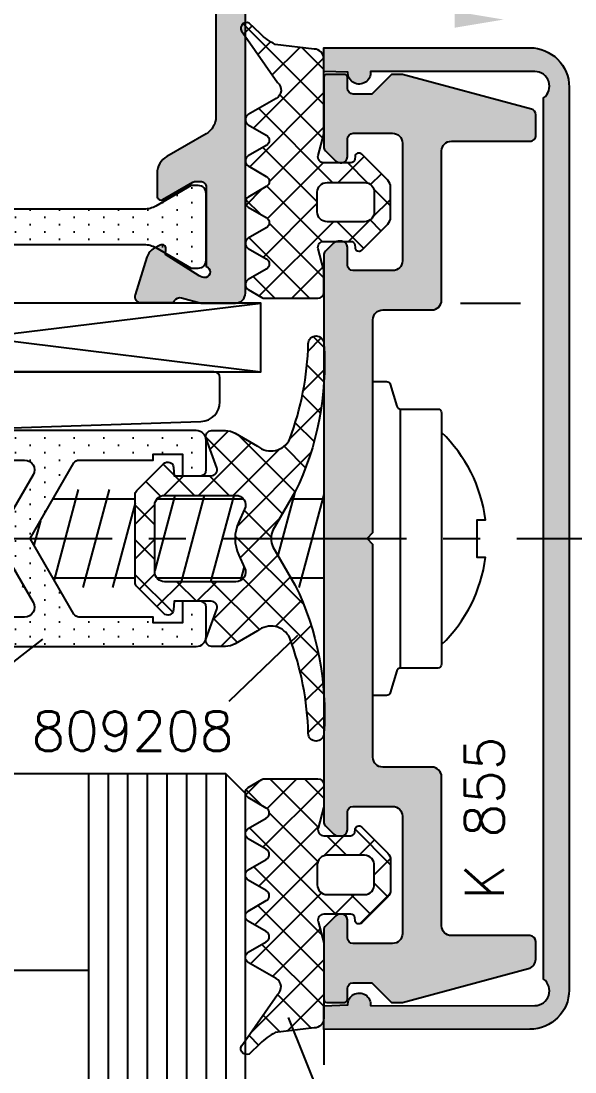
# Model space of a CAD drawing. Extents: x 0 to 4131, y -1600 to 527.
# Drawn here: x 841 to 869.3, y -572.9 to -519.4 of the extents above; entities that cross this region are included whole.
import ezdxf

# ---------------------------------------------------------------- set-up
doc = ezdxf.new("R2010")
doc.units = 0
doc.header["$LTSCALE"] = 7.5
doc.header["$MEASUREMENT"] = 0
doc.linetypes.add('CENTER', pattern=[2, 1.25, -0.25, 0.25, -0.25])
for name, color, linetype in [('ASSI', 1, 'CENTER'), ('FILL', 8, 'CONTINUOUS'), ('FINE', 7, 'CONTINUOUS'), ('GOMMA', 3, 'CONTINUOUS'), ('GROSSA', 4, 'CONTINUOUS'), ('QUOTE', 254, 'CONTINUOUS'), ('TRATTEGGI', 140, 'CONTINUOUS'), ('VETRO', 6, 'CONTINUOUS'), ('VITERIA', 40, 'CONTINUOUS')]:
    doc.layers.add(name, color=color, linetype=linetype)
doc.styles.get("Standard").update_dxf_attribs({"font": 'romans.shx'})
pattern_1 = [(45, (690, -640), (-0.8838834764831843, 0.8838834764831844), []), (135, (690, -640), (-0.8838834764831844, -0.8838834764831843), [])]
pattern_2 = [(90, (690, -640), (-0.75, 0.3750000000000001), [0, -0.75])]

msp = doc.modelspace()

# ---------------------------------------------------------------- hatches: boundary and pattern name
at = {"layer": 'FILL'}
h = msp.add_hatch(color=253, dxfattribs=at)
h.paths.add_polyline_path([(863.121639584466, -469.0507083862312, 0.4142135623731781), (862.8216395844661, -468.7507083862312), (858.9216395844661, -468.7507083862313, 0.4142135623731782), (858.621639584466, -469.0507083862313), (858.6216395844662, -470.5507083862313, 0.4142135623730416), (859.321639584466, -471.2507083862313, 0.4142135623731089), (859.621639584466, -470.9507083862313), (859.6216395844662, -470.2507083862311, -0.4142135623730812), (859.9216395844661, -469.9507083862311), (861.1216395844662, -469.9507083862311, -0.414213562373107), (861.8216395844661, -470.650708386231), (861.8216395844662, -476.850708386231, -0.4142135623731305), (861.1216395844663, -477.550708386231), (859.9216395844661, -477.550708386231, -0.4142135623731502), (859.621639584466, -477.2507083862311), (859.621639584466, -476.550708386231, 0.4142135623732198), (859.321639584466, -476.2507083862311, 0.4142135623730414), (858.621639584466, -476.9507083862311), (858.621639584466, -479.950708386231, 0.4142135623731365), (858.921639584466, -480.2507083862311), (859.3216395844662, -480.2507083862311, 0.414213562373095), (859.6216395844662, -479.9507083862311), (859.621639584466, -479.050708386231, -0.4142135623730674), (859.921639584466, -478.7507083862311), (861.3216395844661, -478.7507083862311, -0.4142135623730949), (861.621639584466, -479.050708386231), (861.621639584466, -492.2507083862315), (861.3670264739204, -497.796570543232, -0.4008390878225843), (860.3680786962287, -498.7507083862308), (859.6218850366515, -498.7507083862308), (859.6218850366515, -500.1507083862313), (861.321639584466, -500.1507083862311, -0.414213562372992), (861.6216395844659, -500.4507083862312), (861.6216395844659, -513.550708386231, -0.4142135623730978), (861.321639584466, -513.850708386231), (859.6218850366515, -513.850708386231), (859.6218850366515, -515.250708386231), (861.3216395844661, -515.250708386231, -0.4142135623731158), (861.621639584466, -515.550708386231), (861.621639584466, -517.4507083862303, 0.414213562373088), (861.921639584466, -517.7507083862303), (862.8216395844661, -517.7507083862303, 0.414213562373088), (863.121639584466, -517.4507083862303)])
h.paths.add_polyline_path([(854.6218850366513, -498.7507083862309), (850.7848244173015, -498.7507083862309), (849.6979291431379, -499.083005619075, -0.352984963364905), (849.3484200735018, -498.9426134704768, 0.2715490385398138), (849.1738883680222, -498.8402796559371), (847.6240560604832, -498.8402796559371, 0.5040414943247079), (847.3371646336943, -499.2279911673539), (847.9223207919304, -501.1419507197422, 0.1989123673797497), (848.3117873464723, -501.6144114302514), (848.5918206100503, -501.7633077576746, 0.5773502691896876), (848.8855930880113, -501.5797383397623), (848.8755184711034, -501.2912390582597), (850.7474256884516, -500.1215416085211), (851.0343171153631, -500.0338300970668, -0.8247582826179757), (851.1213818456587, -500.61639381118), (851.1213818456587, -504.6507083862309, -0.414213562373234), (850.8213818456585, -504.950708386231), (850.6017666033881, -504.9507083862309, -0.1316524975874471), (850.451766603388, -504.9105160073663), (848.9213818456586, -504.0269479555275, 0.5773502691896591), (848.6213818456586, -504.2001530362844), (848.6213818456587, -505.3548535722542, 0.2679491871019932), (849.1213818284347, -506.2208789660945), (850.5711241193711, -507.0578881064666, -0.2679491875892259), (850.9711241068517, -507.750708422266), (850.9711241068517, -524.2598117728472, -0.2679491924311411), (850.4711241068517, -525.1258371766319), (848.4711241068517, -526.280537715011, 0.2679491924311142), (847.9711241068517, -527.1465631187955), (847.9711241068517, -528.3012636571746, 0.5773502691897171), (848.2711241068517, -528.4744687379316), (849.8015088645811, -527.5909006860927, -0.1316524975871969), (849.9515088645808, -527.5507083072282), (850.1711241068517, -527.5507083072282, -0.4142135623729561), (850.4711241068517, -527.8507083072284), (850.4711241068517, -531.8850229612812, -0.7071067811864575), (850.4711241068517, -532.4507083862303), (850.4328423257384, -532.4507083862303, -0.1423287356554613), (850.1113310350449, -532.3572954862998), (848.4032341386594, -531.2732322764185), (848.4153312603678, -530.9848107221275, 0.577350269189617), (848.1228530617745, -530.7991860918983), (847.8417827257599, -530.946115364826, 0.1989123673796873), (847.4490131845255, -531.4158337991672), (846.8470487343293, -533.3365025589966, 0.5062415994909558), (847.1333181385637, -533.726223393808), (848.687216828535, -533.726223393808, 0.2677884243605261), (848.8596572198699, -533.6251157871559, -0.3529849633648777), (849.2101420289958, -533.4871775991224), (850.2099349558744, -533.7507083072277), (851.9711240893826, -533.750708368761, 0.4142135726063099), (852.4711241068517, -533.2507083687611), (852.4711241068518, -515.750708386231, -0.4142135623730939), (852.9711241068518, -515.250708386231), (854.6218850366517, -515.250708386231), (854.6218850366517, -513.850708386231), (852.9221304888372, -513.850708386231, -0.4142135623730426), (852.6221304888371, -513.5507083862309), (852.6221304888371, -500.4507083862313, -0.4142135623730466), (852.9221304888372, -500.1507083862314), (854.6218850366514, -500.1507083862314)])
h.paths.add_polyline_path([(826.2454572181812, -499.1649142134646, 0.506241599490956), (825.9591878139468, -498.7751933786532), (824.4052891239726, -498.7751933786532, 0.2677884243566489), (824.2328487326406, -498.8763009853052, -0.3529849633648347), (823.8823639235146, -499.0142391733388), (822.8449179082704, -498.7407836650347, -0.340591071340965), (822.621381845658, -498.4506918411597), (822.6213818456581, -495.2507083862305), (823.8213818456582, -495.2507083862305), (823.8213818456582, -494.7507083862305, 0.4142135623730951), (822.8213818456582, -493.7507083862305), (818.1213818456581, -493.7507083862305, 0.4142135623730784), (817.1213818456581, -494.7507083862306), (817.1213818456581, -495.2507083862306), (821.1213818456581, -495.2507083862305), (821.1213818456581, -498.7507083862305), (798.1213818456581, -498.7507083862306), (798.1213818456581, -495.2507083862306), (800.6213818456581, -495.2507083862306), (800.6213818456581, -494.7507083862304, 0.4142135623730951), (799.6213818456581, -493.7507083862304), (796.6213818456581, -493.7507083862304), (796.6213818456581, -517.4507083862303, 0.4142135623731505), (796.9213818456581, -517.7507083862304), (797.8213818456582, -517.7507083862304, 0.4142135623730396), (798.1213818456581, -517.4507083862304), (798.1213818456581, -517.0507083862304, -0.4142135623731438), (798.4213818456582, -516.7507083862304), (825.9711241068517, -516.7507083862303, -0.4142135623730941), (826.4711241068517, -517.2507083862303), (826.4711241068517, -533.250708368761, 0.4142135726063266), (826.971124124321, -533.750708368761), (828.732313257829, -533.7507083072277), (829.7321061847074, -533.4871775991224, -0.3529849633649617), (830.0825909938335, -533.6251157871559, 0.267788424360679), (830.2550313851684, -533.726223393808), (831.8089300751396, -533.726223393808, 0.5062415994908455), (832.0951994793741, -533.3365025589967), (831.4932350291779, -531.4158337991671, 0.1989123673796515), (831.1004654879434, -530.946115364826), (830.8193951519288, -530.7991860918983, 0.5773502691897695), (830.5269169533356, -530.9848107221276), (830.539014075044, -531.2732322764185), (828.8309171786582, -532.3572954862999, -0.1423287356552894), (828.5094058879652, -532.4507083862303), (828.4711241068517, -532.4507083862303, -0.707106781186458), (828.4711241068517, -531.8850229612812), (828.4711241068517, -527.8507083072284, -0.4142135623731226), (828.7711241068519, -527.5507083072282), (828.9907393491224, -527.5507083072282, -0.1316524975876644), (829.1407393491227, -527.5909006860929), (830.6711241068517, -528.4744687379316, 0.5773502691893947), (830.9711241068517, -528.3012636571747), (830.9711241068517, -527.1465631187954, 0.2679491924311168), (830.4711241068517, -526.280537715011), (828.4711241068517, -525.1258371766318, -0.2679491924311088), (827.9711241068517, -524.2598117728473), (827.9711241068517, -517.2507083862303, 0.4142135623730951), (825.9711241068517, -515.2507083862303), (823.7716395844665, -515.2507083862303, -0.4142135623730951), (822.7716395844665, -514.2507083862303), (822.7716395844665, -507.8661784400689, -0.2679491924310783), (823.2716395844664, -507.0001530362846), (824.6213818456588, -506.2208789784482, 0.2679491924311032), (825.1213818456588, -505.3548535746639), (825.1213818456589, -504.2001530362846, 0.5773502691896027), (824.8213818456587, -504.0269479555277), (823.2909970879296, -504.9105160073665, -0.1316524975870927), (823.1409970879298, -504.950708386231), (822.9213818456589, -504.950708386231, -0.4142135623730115), (822.6213818456588, -504.6507083862309), (822.6213818456588, -500.61639381118, -0.707106781186458), (822.6213818456588, -500.0507083862309), (822.659663626772, -500.0507083862309, -0.1423287356554623), (822.9811749174655, -500.1441212861614), (824.6892718138511, -501.2281844960427), (824.6771746921427, -501.5166060503337, 0.5773502691895228), (824.9696528907359, -501.7022306805629), (825.2507232267506, -501.5553014076351, 0.1989123673796866), (825.643492767985, -501.085582973294)])
h.paths.add_polyline_path([(821.1213818456581, -500.4507083862303), (821.1213818456581, -515.0507083862304), (818.1213818456581, -515.0507083862304), (818.1213818456581, -515.2507083862303), (801.1213818456581, -515.2507083862304), (801.1213818456581, -515.0507083862304), (798.1213818456581, -515.0507083862304), (798.1213818456581, -500.4507083862304), (801.1213818456581, -500.4507083862304), (801.1213818456581, -500.2507083862304), (818.1213818456581, -500.2507083862303), (818.1213818456581, -500.4507083862304)], flags=16)
h = msp.add_hatch(dxfattribs=at)
h.set_pattern_fill('ANSI37', color=137, scale=10, style=0)
h.set_pattern_definition(pattern_1)
h.paths.add_polyline_path([(856.4586808973884, -532.0278518963761, -0.03997750734531213), (856.4689031495016, -532.155153628198), (856.4689031495016, -533.2068908690833, -0.4142135623731506), (856.1689031495016, -533.5068908690832), (853.460126621052, -533.5068908690835, -0.1316524980088336), (853.3101266206215, -533.4666984899702), (852.6189031465269, -533.0676204324361, -0.5773502699886991), (852.6189031480108, -532.548005189806), (853.5379557083847, -532.0173899488108, 0.5773502691896143), (853.5379557083847, -531.4977747065401), (852.6189031465269, -530.9671594588083, -0.5773502699886969), (852.6189031480108, -530.447544216178), (853.5379557083847, -529.916928979728, 0.5773502691896142), (853.5379557083847, -529.3973137374575), (852.618903146527, -528.8666984897256, -0.5773502699886969), (852.6189031480108, -528.3470832470954), (853.5379557083847, -527.8164680106454, 0.5773502691896143), (853.5379557083847, -527.2968527683747), (852.6189031465271, -526.7662375201915, -0.5773502704903818), (852.6189031484018, -526.2466222773354), (853.5379557074003, -525.7160070439754, 0.5773502700173057), (853.5379557089065, -525.1963918013323), (852.6189031454859, -524.6657765581845, -0.5773502698239584), (852.6189031471426, -524.1461613156284), (854.038289047128, -523.3266784882074, 0.5220051325606436), (854.1079470865959, -522.5091937602849), (852.3484434254964, -519.9831515041562, -0.8769764629927508), (852.6680651869245, -519.4814458351095), (853.2258193452269, -520.0169404589071, 0.07546705698885332), (853.988306588629, -520.5705890677012), (855.9689031495014, -520.8068908690833, -0.4142135623730951), (856.4689031495014, -521.3068908690833), (856.4689031495016, -525.1477798775367), (856.1791254016148, -526.2292451555525, 0.4931454260312984), (856.4689031495016, -526.6068908690834), (857.2325760062856, -526.606890869083, 0.05088627350142879), (857.2931672182131, -526.6130734001722), (857.3689031495012, -526.6130734001722, 0.05088627350199604), (857.4294943614293, -526.6068908690829), (857.8464909957955, -526.6068908690827, 0.3888787318528493), (858.0457299354139, -526.4243220176322), (858.0575288575471, -526.2894597205332, -0.637070260807382), (858.3981891534028, -526.1654695128454), (859.7224565400948, -527.4897368995373, -0.1989123673796531), (859.8689031495014, -527.8432902901307), (859.8689031495014, -529.3704914480361, -0.1989123673796624), (859.7224565400948, -529.7240448386293), (858.3981891534028, -531.0483122253213, -0.6370702608073785), (858.0575288575471, -530.9243220176336), (858.0457299354139, -530.7894597205345, 0.3888787318528493), (857.8464909957955, -530.606890869084), (857.4294943614284, -530.6068908690838, 0.0508862735010898), (857.3689031495014, -530.6007083379948), (857.1931672182134, -530.6007083379948, 0.05088627350053079), (857.1325760062871, -530.6068908690837), (856.4689031495014, -530.6068908690834, 0.4931454260312355), (856.1791254016148, -530.984536582614)])
h.paths.add_polyline_path([(856.6358227709893, -529.6068908690829), (858.5374264828259, -529.6068908690834, 0.4410091218321642), (859.0353752673216, -529.061646996355), (859.0353752673213, -528.1521347418118, 0.4410091218320471), (858.537426482826, -527.6068908690834), (856.6358227709893, -527.6068908690834, 0.4142135623730951), (856.1358227709893, -528.1068908690834), (856.1358227709895, -529.1068908690829, 0.4142135623730284)], flags=16)
h = msp.add_hatch(color=253, dxfattribs=at)
edge = h.paths.add_edge_path()
edge.add_line((858.8473283256253, -569.5623037167695), (867.2160101459464, -569.5506158525333))
edge.add_arc((867.2160101459435, -568.8006158525349), 0.74999999999838, 270.0000000002171, 413.1301023539071)
edge.add_line((867.6660101459452, -568.2006158525381), (867.6660101459504, -523.3006158525325))
edge.add_arc((867.2160101459465, -522.7006158525359), 0.7499999999997272, 306.8698976462439, 450)
edge.add_line((867.2160101459465, -521.9506158525361), (858.8473221065149, -521.9455000803778))
edge.add_arc((858.2677292981826, -522.0091257219625), 0.5830746485120355, -182.06933845399783, 6.264642903003221, ccw=False)
edge.add_line((857.685034895751, -521.9880715273147), (856.4689031495005, -521.944129669634))
edge.add_line((856.4689031495006, -521.944129669634), (856.4689031495006, -520.7449222401439))
edge.add_line((856.4689031495006, -520.7449222401439), (866.9655484426336, -520.7423813377778))
edge.add_arc((866.9660101459465, -522.7423812844853), 1.999999999999935, -7.958078640513122e-13, 90.01322682572749, ccw=False)
edge.add_line((868.9660101459465, -522.7423812844853), (868.9660101459465, -568.7590353915008))
edge.add_arc((866.9660101459464, -568.7590353915008), 2.000000000000057, -89.9708159141536, 7.958078640513122e-13, ccw=False)
edge.add_line((866.9670288626767, -570.7590351320549), (856.4689110345836, -570.7646422096826))
edge.add_line((856.4689110345837, -570.7646422096826), (856.4689110345837, -569.5654346565822))
edge.add_line((856.4689110345837, -569.5654346565822), (857.6850099214668, -569.5205926180862))
edge.add_arc((858.267688579741, -569.4991071129954), 0.583074648512006, -6.222231991426725, 182.1117493655718, ccw=False)
h = msp.add_hatch(color=253, dxfattribs=at)
edge = h.paths.add_edge_path()
edge.add_arc((859.4689031495009, -556.9007083379929), 0.5000000000000142, 180.0000000000016, 270, ccw=False)
edge.add_line((858.9689031495009, -556.9007083379929), (858.9689031495005, -546.0507083379928))
edge.add_line((858.9689031495004, -546.0507083379928), (858.6689031495004, -545.750708337993))
edge.add_line((858.6689031495005, -545.750708337993), (858.9689031495005, -545.4507083379929))
edge.add_line((858.9689031495004, -545.4507083379929), (858.9689031495001, -534.600708337993))
edge.add_arc((859.4689031495002, -534.600708337993), 0.5, 90, 180, ccw=False)
edge.add_line((859.4689031495002, -534.100708337993), (861.9689031495011, -534.100708337993))
edge.add_arc((861.9689031495011, -533.600708337993), 0.5, 270, 360)
edge.add_line((862.4689031495011, -533.600708337993), (862.468903149501, -526.000708337993))
edge.add_arc((862.9689031495009, -526.000708337993), 0.5, 90, 180, ccw=False)
edge.add_line((862.9689031495009, -525.500708337993), (866.9689031495009, -525.500708337993))
edge.add_arc((866.9689031495009, -525.200708337993), 0.3000000000000682, 270.0000000000217, 360.0000000000217)
edge.add_line((867.2689031495008, -525.2007083379929), (867.2689031495008, -524.1529609429183))
edge.add_arc((866.9689031495009, -524.1529609429183), 0.3000000000000114, 359.9999999999918, 434.9999999999952)
edge.add_line((867.0465488630316, -523.8631831950315), (860.4689031495009, -522.100708337993))
edge.add_line((860.4689031495009, -522.100708337993), (859.9137758834323, -522.100708337993))
edge.add_line((859.9137758834324, -522.100708337993), (858.9137758834324, -523.100708337993))
edge.add_line((858.9137758834324, -523.100708337993), (857.9689031495009, -523.100708337993))
edge.add_arc((857.9689031495009, -522.8007083379929), 0.300000000000054, 179.9999999999756, 269.9999999999783, ccw=False)
edge.add_line((857.6689031495009, -522.8007083379928), (857.6689031495009, -522.250708337993))
edge.add_arc((857.5189031495008, -522.250708337993), 0.1500000000000341, 359.9999999999783, 449.9999999999783)
edge.add_line((857.5189031495008, -522.100708337993), (856.6189031495011, -522.100708337993))
edge.add_arc((856.6189031495012, -522.250708337993), 0.1500000000000483, 90.0000000000217, 180.0000000000163)
edge.add_line((856.4689031495011, -522.250708337993), (856.468903149501, -525.7764442692812))
edge.add_arc((856.768903149501, -525.7764442692813), 0.3000000000000682, 179.9999999999864, 224.9999999999904)
edge.add_line((856.556771115145, -525.9885763036373), (857.0810351838567, -526.512840372349))
edge.add_arc((857.2931672182126, -526.300708337993), 0.2999999999999441, 225.0000000000288, 270.0000000000217)
edge.add_line((857.2931672182126, -526.600708337993), (857.3689031495007, -526.600708337993))
edge.add_arc((857.3689031495007, -526.3007083379929), 0.3000000000001108, 270.0000000000054, 360.0000000000136)
edge.add_line((857.6689031495009, -526.3007083379928), (857.6689031495009, -525.4007083379929))
edge.add_arc((857.9689031495009, -525.400708337993), 0.3000000000000114, 89.99999999998909, 179.9999999999891, ccw=False)
edge.add_line((857.9689031495009, -525.100708337993), (859.968903149501, -525.100708337993))
edge.add_arc((859.9689031495011, -525.600708337993), 0.5, 0, 90, ccw=False)
edge.add_line((860.4689031495011, -525.600708337993), (860.4689031495011, -531.600708337993))
edge.add_arc((859.9689031495011, -531.600708337993), 0.5, -90, 0, ccw=False)
edge.add_line((859.9689031495011, -532.100708337993), (857.968903149501, -532.100708337993))
edge.add_arc((857.9689031495009, -531.800708337993), 0.3000000000000114, 180.0000000000109, 270.00000000001086, ccw=False)
edge.add_line((857.6689031495009, -531.800708337993), (857.6689031495009, -530.9007083379929))
edge.add_arc((857.368903149501, -530.9007083379929), 0.2999999999999545, 0, 90)
edge.add_line((857.368903149501, -530.600708337993), (857.193167218213, -530.600708337993))
edge.add_arc((857.1931672182128, -530.900708337993), 0.3000000000000114, 89.999999999962, 134.9999999999654)
edge.add_line((856.9810351838569, -530.6885763036369), (856.5567711151439, -531.1128403723499))
edge.add_arc((856.7689031495004, -531.3249724067059), 0.300000000000316, 135.0000000000614, 180.0000000000597)
edge.add_line((856.4689031495, -531.3249724067061), (856.468903149501, -560.1764442692809))
edge.add_arc((856.7689031495012, -560.176444269281), 0.3000000000001251, 179.9999999999891, 224.9999999999847)
edge.add_line((856.556771115145, -560.3885763036369), (856.9810351838569, -560.8128403723488))
edge.add_arc((857.1931672182128, -560.6007083379927), 0.3000000000000346, 225.0000000000384, 270.000000000038)
edge.add_line((857.1931672182129, -560.9007083379927), (857.3689031495009, -560.9007083379927))
edge.add_arc((857.368903149501, -560.6007083379928), 0.2999999999998408, 269.9999999999783, 359.9999999999783)
edge.add_line((857.6689031495009, -560.600708337993), (857.6689031495009, -559.7007083379929))
edge.add_arc((857.9689031495009, -559.700708337993), 0.3000000000000114, 89.99999999998909, 179.9999999999891, ccw=False)
edge.add_line((857.9689031495009, -559.4007083379929), (859.968903149501, -559.4007083379929))
edge.add_arc((859.9689031495011, -559.9007083379929), 0.5, 0, 90, ccw=False)
edge.add_line((860.4689031495011, -559.9007083379929), (860.4689031495011, -565.8883432758153))
edge.add_arc((859.9689031495011, -565.8883432758153), 0.5, -90, 0, ccw=False)
edge.add_line((859.9689031495011, -566.3883432758153), (857.968903149501, -566.3883432758153))
edge.add_arc((857.9689031495009, -566.0883432758153), 0.3000000000000114, 180.0000000000109, 270.00000000001086, ccw=False)
edge.add_line((857.6689031495009, -566.0883432758153), (857.6689031495009, -565.1883432758152))
edge.add_arc((857.3689031495009, -565.1883432758153), 0.2999999999999829, 8.142219984547067e-12, 90.00000000001629)
edge.add_line((857.3689031495007, -564.8883432758153), (857.2931672182126, -564.8883432758153))
edge.add_arc((857.2931672182128, -565.1883432758153), 0.3000000000000682, 90.00000000003257, 135.000000000023)
edge.add_line((857.0810351838568, -564.9762112414594), (856.5567711151451, -565.5004753101709))
edge.add_arc((856.768903149501, -565.712607344527), 0.3000000000000647, 135.0000000000096, 180.0000000000136)
edge.add_line((856.4689031495011, -565.712607344527), (856.4689031495012, -569.2383432758152))
edge.add_arc((856.6189031495012, -569.2383432758153), 0.1500000000000341, 179.9999999999783, 269.9999999999783)
edge.add_line((856.6189031495012, -569.3883432758153), (857.5189031495009, -569.3883432758153))
edge.add_arc((857.5189031495009, -569.2383432758154), 0.1499999999999062, 269.9999999999674, 359.9999999999837)
edge.add_line((857.6689031495009, -569.2383432758154), (857.6689031495009, -568.6883432758152))
edge.add_arc((857.9689031495009, -568.6883432758152), 0.2999999999999545, 90, 180, ccw=False)
edge.add_line((857.9689031495009, -568.3883432758153), (858.9137758834324, -568.3883432758153))
edge.add_line((858.9137758834324, -568.3883432758153), (859.9137758834324, -569.3883432758153))
edge.add_line((859.9137758834324, -569.3883432758153), (860.468903149501, -569.3883432758153))
edge.add_line((860.4689031495009, -569.3883432758153), (866.8983126720522, -567.6655881864388))
edge.add_arc((866.7689031495009, -567.1826252732943), 0.4999999999999677, 285.0000000000056, 360.0000000000065)
edge.add_line((867.2689031495008, -567.1826252732942), (867.2689031495008, -566.2883432758151))
edge.add_arc((866.9689031495011, -566.2883432758152), 0.2999999999998408, 2.171258662546913e-11, 90.0000000000217)
edge.add_line((866.9689031495009, -565.9883432758154), (862.9689031495009, -565.9883432758152))
edge.add_arc((862.9689031495009, -565.4883432758152), 0.5, 180, 270, ccw=False)
edge.add_line((862.4689031495009, -565.4883432758152), (862.468903149501, -557.9007083379929))
edge.add_arc((861.9689031495011, -557.9007083379929), 0.5, 0, 90)
edge.add_line((861.9689031495011, -557.4007083379929), (859.4689031495009, -557.4007083379929))
h = msp.add_hatch(dxfattribs=at)
h.set_pattern_fill('DOTS', color=2, scale=12, angle=90, style=0)
h.set_pattern_definition(pattern_2)
h.paths.add_polyline_path([(831.6324570700202, -528.9678656342546, -0.1315709965249587), (831.0327901258325, -528.8072883375129), (829.2311241068517, -527.7678656342547), (828.8711241068515, -527.7678656342546, 0.4142135623731093), (828.4711241068516, -528.1678656342546), (828.4711241068517, -531.5678656342548, 0.4142135623730914), (828.8711241068518, -531.9678656342547), (829.2311241068519, -531.9678656342547), (831.0327901258328, -530.9284429309963, -0.1315709965249025), (831.6324570700201, -530.7678656342547), (847.3097911436829, -530.7678656342546, -0.1315709965249235), (847.9094580878705, -530.9284429309963), (849.7111241068517, -531.9678656342548), (850.0711241068516, -531.9678656342548, 0.4142135623730847), (850.4711241068516, -531.5678656342549), (850.4711241068517, -528.1678656342547, 0.4142135623731887), (850.0711241068516, -527.7678656342547), (849.7111241068517, -527.7678656342548), (847.9094580878707, -528.8072883375129, -0.1315709965249476), (847.3097911436831, -528.9678656342546)])
h = msp.add_hatch(dxfattribs=at)
h.set_pattern_fill('ANSI37', color=137, scale=10, style=0)
h.set_pattern_definition(pattern_1)
h.paths.add_polyline_path([(854.9972181024116, -543.3955568718909, 0.1314693721607346), (856.4689031495002, -535.8230106540399, 0.974436825811876), (855.6759557128569, -535.8024745177765, -0.08298161346981413), (854.7347041096498, -540.6757977206195, -0.4916016834660933), (853.0920333017473, -541.0417709823976), (851.9539234172386, -540.3846829342091, 0.1316524975873838), (851.4539234172387, -540.2507083379935), (850.750242018617, -540.2507083379935, 0.5205670505517351), (850.4683342323812, -540.6533143809912), (851.0123925396197, -542.1481022949956, -0.5205670505515978), (850.7304847533838, -542.5507083379933), (848.8502420186169, -542.5507083379933), (848.812959011371, -542.1245616151691, 0.6370702608075934), (848.3019685675876, -541.9385763036374), (846.938109984261, -543.302434886964, 0.198912367379664), (846.8502420186169, -543.51456692132), (846.8502420186169, -547.986849754665, 0.198912367379658), (846.9381099842609, -548.1989817890209), (848.3019685675876, -549.5628403723476, 0.6370702608075931), (848.812959011371, -549.376855060816), (848.8502420186167, -548.9507083379935), (850.7304847533838, -548.9507083379934, -0.5205670505517429), (851.0123925396197, -549.3533143809905), (850.4683342323812, -550.8481022949949, 0.5205670505517331), (850.7502420186172, -551.2507083379934), (851.4539234172387, -551.2507083379934, 0.1316524975873837), (851.9539234172386, -551.1167337417778), (853.0920333017473, -550.4596456935892, -0.4916016834660576), (854.7347041096497, -550.8256189553672, -0.08298161346979693), (855.6759557128569, -555.6989421582091, 0.9744368258150139), (856.4689031495002, -555.6784060219464, 0.131469372160728), (854.9972181024116, -548.1058598040958), (853.8707142637171, -546.1733266254951, -0.2216946709550551), (853.8707142504264, -545.328090073292)])
h.paths.add_polyline_path([(852.4334407754825, -544.2620174689187), (852.133393087776, -544.9054718111576, 0.2216946626017715), (852.1333930874042, -546.5959448578358), (852.4334407779425, -547.2393992071793, -0.5486187865862646), (851.9802868843979, -547.9507083379934), (848.3502420186169, -547.9507083379934, -0.4142135623730951), (847.8502420186169, -547.4507083379934), (847.8502420186169, -544.0507083379933, -0.4142135623730951), (848.3502420186169, -543.5507083379933), (851.9802868819897, -543.5507083379933, -0.5486187866661866)], flags=16)
h = msp.add_hatch(dxfattribs=at)
h.set_pattern_fill('DOTS', color=2, scale=12, angle=90, style=0)
h.set_pattern_definition(pattern_2)
edge = h.paths.add_edge_path()
edge.add_line((833.2031749144207, -541.7507083379935), (832.4814870779337, -543.0007083379935))
edge.add_arc((832.9144997798259, -543.2507083379935), 0.4999999999999743, 149.9999999999964, 269.9999999999968)
edge.add_line((832.9144997798257, -543.7507083379935), (835.9711241068517, -543.7507083379935))
edge.add_arc((835.9711241068517, -542.7507083379935), 1, 270, 360)
edge.add_line((836.9711241068517, -542.7507083379935), (836.9711241068517, -542.0507083379935))
edge.add_arc((837.2711241068517, -542.0507083379936), 0.3000000000000398, 89.9999999999946, 179.9999999999946, ccw=False)
edge.add_line((837.2711241068519, -541.7507083379935), (841.2194580570122, -541.7507083379935))
edge.add_arc((841.2194580570122, -542.2507083379935), 0.5000000000000142, -29.9999999999975, 90.00000000000318, ccw=False)
edge.add_line((841.6524707589044, -542.5007083379935), (840.2090950859304, -545.0007083379935))
edge.add_arc((841.5081331916069, -545.7507083379935), 1.500000000000025, 150.0000000000005, 209.9999999999995)
edge.add_line((840.2090950859304, -546.5007083379935), (841.6524707589044, -549.0007083379935))
edge.add_arc((841.2194580570122, -549.2507083379935), 0.5000000000000093, -90.00000000000318, 29.9999999999975, ccw=False)
edge.add_line((841.2194580570122, -549.7507083379935), (837.2711241068519, -549.7507083379935))
edge.add_arc((837.2711241068517, -549.4507083379935), 0.3000000000000398, 180.0000000000054, 270.0000000000054, ccw=False)
edge.add_line((836.9711241068517, -549.4507083379935), (836.9711241068517, -548.7507083379935))
edge.add_arc((835.9711241068517, -548.7507083379935), 1, 3.256887993818641e-12, 90)
edge.add_line((835.9711241068517, -547.7507083379935), (832.9144997798257, -547.7507083379935))
edge.add_arc((832.9144997798259, -548.2507083379935), 0.4999999999999858, 90.00000000000325, 210.0000000000036)
edge.add_line((832.4814870779337, -548.5007083379935), (833.2031749144207, -549.7507083379935))
edge.add_line((833.2031749144207, -549.7507083379935), (834.0567647529069, -549.7507083379935))
edge.add_line((834.0567647529069, -549.7507083379935), (834.2711241068517, -548.9507083379935))
edge.add_line((834.2711241068516, -548.9507083379935), (835.1711241068516, -548.9507083379935))
edge.add_arc((835.1711241068516, -549.2507083379935), 0.2999999999999829, -5.5138116294983774e-12, 89.9999999999946, ccw=False)
edge.add_line((835.4711241068517, -549.2507083379935), (835.4711241068518, -550.9507083379935))
edge.add_arc((835.7711241068517, -550.9507083379935), 0.2999999999999829, 179.9999999999946, 269.9999999999946)
edge.add_line((835.7711241068516, -551.2507083379935), (849.9711241068516, -551.2507083379935))
edge.add_arc((849.9711241068517, -550.7507083379935), 0.5, 270, 360)
edge.add_line((850.4711241068517, -550.7507083379935), (850.4711241068517, -549.2507083379936))
edge.add_arc((850.1711241068516, -549.2507083379935), 0.2999999999999829, 359.9999999999946, 449.9999999999947)
edge.add_line((850.1711241068517, -548.9507083379935), (849.2711241068516, -548.9507083379935))
edge.add_line((849.2711241068516, -548.9507083379935), (849.2711241068516, -550.0507083379937))
edge.add_line((849.2711241068516, -550.0507083379936), (847.7711241068516, -550.0507083379936))
edge.add_line((847.7711241068516, -550.0507083379936), (847.7711241068516, -549.7507083379935))
edge.add_line((847.7711241068516, -549.7507083379935), (843.9907393491224, -549.7507083379935))
edge.add_arc((843.9907393491222, -549.4507083379934), 0.3000000000001108, 210.000000000004, 270.0000000000054, ccw=False)
edge.add_line((843.7309317279869, -549.6007083379935), (841.5081331916069, -545.7507083379935))
edge.add_line((841.5081331916069, -545.7507083379935), (843.7309317279871, -541.9007083379935))
edge.add_arc((843.9907393491224, -542.0507083379933), 0.2999999999999192, 90.00000000001631, 150.000000000018, ccw=False)
edge.add_line((843.9907393491224, -541.7507083379935), (847.7711241068516, -541.7507083379936))
edge.add_line((847.7711241068516, -541.7507083379936), (847.7711241068516, -541.4507083379935))
edge.add_line((847.7711241068516, -541.4507083379934), (849.2711241068516, -541.4507083379933))
edge.add_line((849.2711241068516, -541.4507083379934), (849.2711241068516, -542.5507083379935))
edge.add_line((849.2711241068516, -542.5507083379935), (850.1711241068517, -542.5507083379935))
edge.add_arc((850.1711241068516, -542.2507083379935), 0.2999999999999829, 270.0000000000054, 360.0000000000055)
edge.add_line((850.4711241068517, -542.2507083379935), (850.4711241068517, -540.7507083379935))
edge.add_arc((849.9711241068517, -540.7507083379935), 0.5, 0, 90)
edge.add_line((849.9711241068517, -540.2507083379935), (835.7711241068517, -540.2507083379935))
edge.add_arc((835.7711241068517, -540.5507083379935), 0.2999999999999829, 90.00000000000541, 180.0000000000054)
edge.add_line((835.4711241068517, -540.5507083379936), (835.4711241068516, -542.2507083379935))
edge.add_arc((835.1711241068516, -542.2507083379935), 0.2999999999999829, -89.99999999999471, 5.4001247917767614e-12, ccw=False)
edge.add_line((835.1711241068517, -542.5507083379936), (834.2711241068517, -542.5507083379936))
edge.add_line((834.2711241068516, -542.5507083379936), (834.0567647529068, -541.7507083379935))
edge.add_line((834.0567647529069, -541.7507083379935), (833.2031749144207, -541.7507083379935))
h = msp.add_hatch(dxfattribs=at)
h.set_pattern_fill('ANSI37', color=137, scale=10, style=0)
h.set_pattern_definition(pattern_1)
edge = h.paths.add_edge_path()
edge.add_line((856.4689031495016, -558.2945258069046), (856.4689031495016, -559.3459190660813))
edge.add_arc((855.66898085027, -559.3460910569468), 0.7999223177213856, -9.169612597017021, 0.012319134705705892, ccw=False)
edge.add_line((856.4586808973884, -559.4735647796118), (856.1791254016148, -560.5168800933739))
edge.add_arc((856.4689031495014, -560.5945258069046), 0.299999999999982, 165.0000000000103, 270)
edge.add_line((856.4689031495014, -560.8945258069045), (857.8464909957955, -560.8945258069039))
edge.add_arc((857.8464909957954, -560.6945258069038), 0.2000000000000455, 270.0000000000163, 354.9999999999884)
edge.add_line((858.0457299354139, -560.7119569554534), (858.0575288575471, -560.5770946583543))
edge.add_arc((858.2567677971655, -560.5945258069039), 0.1999999999999959, 45.0000000000029, 174.9999999999829, ccw=False)
edge.add_line((858.3981891534028, -560.4531044506666), (859.7224565400948, -561.7773718373586))
edge.add_arc((859.3689031495015, -562.1309252279518), 0.4999999999999136, 1.5916157281026244e-12, 45.000000000003524, ccw=False)
edge.add_line((859.8689031495014, -562.1309252279518), (859.8689031495014, -563.6581263858573))
edge.add_arc((859.3689031495013, -563.6581263858573), 0.5000000000000853, -44.999999999995396, 3.183231456205249e-12, ccw=False)
edge.add_line((859.7224565400948, -564.0116797764506), (858.3981891534029, -565.3359471631425))
edge.add_arc((858.2567677971655, -565.1945258069052), 0.1999999999999795, 185.0000000000171, 314.9999999999971, ccw=False)
edge.add_line((858.0575288575471, -565.2119569554548), (858.0457299354139, -565.0770946583557))
edge.add_arc((857.8464909957954, -565.0945258069053), 0.2000000000000513, 5.000000000011585, 89.99999999998371)
edge.add_line((857.8464909957955, -564.8945258069052), (856.4689031495016, -564.8945258069045))
edge.add_arc((856.4689031495016, -565.1945258069046), 0.3000000000000824, 90.00000000001086, 195.0000000000105)
edge.add_line((856.1791254016148, -565.2721715204354), (856.4689031495016, -566.3536367984514))
edge.add_line((856.4689031495016, -566.3536367984514), (856.4689031495016, -570.1945258069046))
edge.add_arc((855.9689031495014, -570.1945258069046), 0.5, -90, 0, ccw=False)
edge.add_line((855.9689031495014, -570.6945258069046), (853.988306588629, -570.9308276082867))
edge.add_arc((855.4306912119614, -573.7191605690033), 3.139311087076979, 117.3522010218902, 134.6152534579442)
edge.add_line((853.2258193452269, -571.4844762170808), (852.6680651869244, -572.0199708408784))
edge.add_arc((852.5412797084023, -571.7480785047674), 0.3000000000000118, 129.9999999999959, 294.99999999999864, ccw=False)
edge.add_line((852.3484434254964, -571.5182651718317), (854.1079470865959, -568.992222915703))
edge.add_arc((853.7882890480478, -568.6077508902038), 0.5000000000000204, 309.7408399769757, 420.0000001216918)
edge.add_line((854.038289047128, -568.1747381877805), (852.6189031471426, -567.3552553603595))
edge.add_arc((852.768903146067, -567.0954477386032), 0.2999999999999488, 120.00000012817239, 240.00000023720742, ccw=False)
edge.add_line((852.6189031454859, -566.8356401178035), (853.5379557089065, -566.3050248746556))
edge.add_arc((853.3879557084759, -566.0452172537689), 0.2999999999999985, 300.0000000949411, 420.0000002372068)
edge.add_line((853.5379557074003, -565.7854096320125), (852.6189031484018, -565.2547943986525))
edge.add_arc((852.7689031469577, -564.9949867766833), 0.3000000000000272, 120.00000009493701, 240.0000003185168, ccw=False)
edge.add_line((852.6189031465271, -564.7351791557965), (853.5379557083849, -564.2045639076132))
edge.add_arc((853.3879557083848, -563.9447562864779), 0.3000000000000078, 300.0000000000003, 419.9999999999997)
edge.add_line((853.5379557083847, -563.6849486653425), (852.6189031480108, -563.1543334288925))
edge.add_arc((852.7689031469575, -562.8945258071491), 0.3000000000000053, 120.0000000949336, 240.0000002322871, ccw=False)
edge.add_line((852.618903146527, -562.6347181862623), (853.5379557083847, -562.1041029385304))
edge.add_arc((853.3879557083848, -561.8442953173952), 0.2999999999999443, 300.0000000000011, 419.9999999999989)
edge.add_line((853.5379557083847, -561.5844876962599), (852.6189031480108, -561.0538724598099))
edge.add_arc((852.7689031469574, -560.7940648380664), 0.3000000000000034, 120.00000009493971, 240.0000002322932, ccw=False)
edge.add_line((852.6189031465269, -560.5342572171796), (853.5379557083847, -560.0036419694478))
edge.add_arc((853.3879557083847, -559.7438343483125), 0.3000000000000078, 300.0000000000003, 419.9999999999997)
edge.add_line((853.5379557083847, -559.4840267271771), (852.6189031480108, -558.953411486182))
edge.add_arc((852.7689031469573, -558.6936038644385), 0.2999999999999399, 120.00000009494039, 240.0000002322924, ccw=False)
edge.add_line((852.6189031465269, -558.4337962435518), (853.3101266206215, -558.0347181860177))
edge.add_arc((853.460126621052, -558.2945258069045), 0.3000000000000146, 90.00000000001091, 120.00000009495179, ccw=False)
edge.add_line((853.460126621052, -557.9945258069044), (856.1689031495016, -557.9945258069047))
edge.add_arc((856.1689031495016, -558.2945258069046), 0.2999999999999261, -5.5138116294983774e-12, 90.0000000000054, ccw=False)
edge = h.paths.add_edge_path(flags=16)
edge.add_line((858.5374264828259, -561.8945258069045), (856.6358227709893, -561.894525806905))
edge.add_arc((856.6358227709895, -562.394525806905), 0.5, 90.00000000001303, 180)
edge.add_line((856.1358227709895, -562.394525806905), (856.1358227709894, -563.3945258069045))
edge.add_arc((856.6358227709893, -563.3945258069045), 0.5, 180, 270)
edge.add_line((856.6358227709893, -563.8945258069045), (858.5374264828259, -563.8945258069045))
edge.add_arc((858.5374264828259, -563.3945258069045), 0.4999999999999858, 270.0000000000065, 365.1916673416039)
edge.add_line((859.0353752673213, -563.3492819341761), (859.0353752673216, -562.439769679633))
edge.add_arc((858.537426482826, -562.3945258069045), 0.5000000000000019, 354.8083326583981, 450.0000000000163)

# ---------------------------------------------------------------- linework, layer by layer
at = {"layer": 'ASSI'}
msp.add_line((746.3053711139733, -545.7507083379935), (874.4429265429089, -545.7507083379935), dxfattribs=at)
at = {"layer": 'FINE'}
msp.add_line((856.4689110345837, -570.7641081107606), (856.4689110345837, -572.5760927326203), dxfattribs=at)
msp.add_lwpolyline([(823.6248757992976, -537.2535434949779), (822.4114182171086, -537.2535434949779, -0.3394542588633759), (822.121640469222, -537.0311892085086), (821.5307548975745, -534.8259742336619, 0.3394676889014783), (821.2409626988649, -534.6036199475407), (820.5711722759143, -534.6036522109505, -0.414213562373109), (820.2711578254391, -534.3036666621219), (820.2710903882642, -532.903666663746, 0.4142135623731229), (819.9710759377888, -532.6036811149177), (818.9710759389491, -532.6037292843282, 0.4142135623730951), (818.4711000242346, -533.1037533684535), (818.4712582380084, -536.5354294203033, 0.1095183342453251), (818.4993720090758, -536.6622141643912), (819.6357759355083, -539.0989337969638, 0.2914734195860883), (821.4484471317548, -540.2536099595187), (836.4712582380084, -540.242892268541), (850.2047294709771, -539.7844476247907, 0.4044874037899032), (851.1713664969504, -538.784956154316), (851.1713071798322, -537.5535290441546, 0.4141994539497039), (850.8713071801801, -537.2535434949779), (830.7185437834564, -537.2535434949779)], format="xyb", dxfattribs=at)
at = {"layer": 'GOMMA'}
for points in [[(856.4689031495016, -533.2068908690833), (856.4689031495016, -532.1554976099067, 0.04008518434644911), (856.4586808973884, -532.0278518963761), (856.1791254016148, -530.984536582614, -0.4931454260312356), (856.4689031495014, -530.6068908690834), (857.8464909957955, -530.606890869084, -0.3888787318528493), (858.0457299354139, -530.7894597205345), (858.0575288575471, -530.9243220176336, 0.6370702608073786), (858.3981891534028, -531.0483122253213), (859.7224565400948, -529.7240448386293, 0.1989123673796624), (859.8689031495014, -529.3704914480361), (859.8689031495014, -527.8432902901307, 0.1989123673796531), (859.7224565400948, -527.4897368995373), (858.3981891534028, -526.1654695128454, 0.637070260807382), (858.0575288575471, -526.2894597205332), (858.0457299354139, -526.4243220176322, -0.3888787318528493), (857.8464909957955, -526.6068908690827), (856.4689031495016, -526.6068908690834, -0.4931454260312984), (856.1791254016148, -526.2292451555525), (856.4689031495016, -525.1477798775365), (856.4689031495014, -521.3068908690833, 0.414213562373095), (855.9689031495014, -520.8068908690833), (853.988306588629, -520.5705890677012, -0.07546705698885331), (853.2258193452269, -520.0169404589071), (852.6680651869245, -519.4814458351095, 0.8769764629927514), (852.3484434254964, -519.9831515041562), (854.1079470865959, -522.5091937602849, -0.5220051325606435), (854.038289047128, -523.3266784882074), (852.6189031471426, -524.1461613156284, 0.5773502698239583), (852.6189031454859, -524.6657765581845), (853.5379557089065, -525.1963918013323, -0.5773502700173055), (853.5379557074003, -525.7160070439754), (852.6189031484018, -526.2466222773354, 0.5773502704903818), (852.6189031465271, -526.7662375201915), (853.5379557083847, -527.2968527683747, -0.5773502691896144), (853.5379557083847, -527.8164680106454), (852.6189031480108, -528.3470832470954, 0.5773502699886969), (852.618903146527, -528.8666984897256), (853.5379557083847, -529.3973137374575, -0.5773502691896144), (853.5379557083847, -529.916928979728), (852.6189031480108, -530.447544216178, 0.5773502699886969), (852.6189031465269, -530.9671594588083), (853.5379557083847, -531.4977747065401, -0.5773502691896142), (853.5379557083847, -532.0173899488108), (852.6189031480108, -532.548005189806, 0.5773502699886992), (852.6189031465269, -533.0676204324361), (853.3101266206215, -533.4666984899702, 0.1316524980088336), (853.460126621052, -533.5068908690835), (856.1689031495016, -533.5068908690832, 0.4142135623731505)], [(847.3097911436829, -530.7678656342546, -0.1315709965249235), (847.9094580878705, -530.9284429309963), (849.7111241068517, -531.9678656342548), (850.0711241068516, -531.9678656342548, 0.414213562373095), (850.4711241068516, -531.5678656342549), (850.4711241068517, -528.1678656342547, 0.414213562373095), (850.0711241068517, -527.7678656342547), (849.7111241068517, -527.7678656342548), (847.9094580878707, -528.8072883375129, -0.131570996524922), (847.3097911436832, -528.9678656342546), (831.6324570700202, -528.9678656342546, -0.1315709965249252), (831.0327901258327, -528.807288337513), (829.2311241068517, -527.7678656342547), (828.8711241068515, -527.7678656342546, 0.4142135623730989), (828.4711241068516, -528.1678656342546), (828.4711241068517, -531.5678656342548, 0.4142135623730862), (828.8711241068517, -531.9678656342547), (829.2311241068518, -531.9678656342547), (831.0327901258328, -530.9284429309963, -0.1315709965249236), (831.6324570700202, -530.7678656342547)], [(858.5374264828259, -529.6068908690834), (856.6358227709893, -529.6068908690829, -0.4142135623730284), (856.1358227709895, -529.1068908690829), (856.1358227709893, -528.1068908690834, -0.414213562373095), (856.6358227709893, -527.6068908690834), (858.537426482826, -527.6068908690834, -0.4410091218320472), (859.0353752673213, -528.1521347418118), (859.0353752673216, -529.061646996355, -0.4410091218321642)], [(847.8502420186169, -544.0507083379933, -0.414213562373095), (848.3502420186169, -543.5507083379933), (851.9802868819897, -543.5507083379933, -0.5486187866661868), (852.4334407754825, -544.2620174689187), (852.133393087776, -544.9054718111576, 0.2216946626474959), (852.1333930875516, -546.5959448581518), (852.4334407779425, -547.2393992071793, -0.5486187865862643), (851.9802868843979, -547.9507083379934), (848.3502420186169, -547.9507083379934, -0.414213562373095), (847.8502420186169, -547.4507083379934)], [(856.4689031495016, -558.2945258069046), (856.4689031495016, -559.3459190660813, -0.04008518434644911), (856.4586808973884, -559.4735647796118), (856.1791254016148, -560.5168800933739, 0.4931454260312356), (856.4689031495014, -560.8945258069045), (857.8464909957955, -560.8945258069039, 0.3888787318528493), (858.0457299354139, -560.7119569554534), (858.0575288575471, -560.5770946583543, -0.6370702608073786), (858.3981891534028, -560.4531044506666), (859.7224565400948, -561.7773718373586, -0.1989123673796624), (859.8689031495014, -562.1309252279518), (859.8689031495014, -563.6581263858573, -0.1989123673796531), (859.7224565400948, -564.0116797764506), (858.3981891534028, -565.3359471631425, -0.637070260807382), (858.0575288575471, -565.2119569554548), (858.0457299354139, -565.0770946583557, 0.3888787318528493), (857.8464909957955, -564.8945258069052), (856.4689031495016, -564.8945258069045, 0.4931454260312984), (856.1791254016148, -565.2721715204354), (856.4689031495016, -566.3536367984514), (856.4689031495014, -570.1945258069046, -0.414213562373095), (855.9689031495014, -570.6945258069046), (853.988306588629, -570.9308276082867, 0.07546705698885331), (853.2258193452269, -571.4844762170808), (852.6680651869245, -572.0199708408784, -0.8769764629927514), (852.3484434254964, -571.5182651718317), (854.1079470865959, -568.992222915703, 0.5220051325606435), (854.038289047128, -568.1747381877805), (852.6189031471426, -567.3552553603595, -0.5773502698239583), (852.6189031454859, -566.8356401178035), (853.5379557089065, -566.3050248746556, 0.5773502700173055), (853.5379557074003, -565.7854096320125), (852.6189031484018, -565.2547943986525, -0.5773502704903818), (852.6189031465271, -564.7351791557965), (853.5379557083847, -564.2045639076132, 0.5773502691896144), (853.5379557083847, -563.6849486653425), (852.6189031480108, -563.1543334288925, -0.5773502699886969), (852.618903146527, -562.6347181862623), (853.5379557083847, -562.1041029385304, 0.5773502691896144), (853.5379557083847, -561.5844876962599), (852.6189031480108, -561.0538724598099, -0.5773502699886969), (852.6189031465269, -560.5342572171796), (853.5379557083847, -560.0036419694478, 0.5773502691896142), (853.5379557083847, -559.4840267271771), (852.6189031480108, -558.953411486182, -0.5773502699886992), (852.6189031465269, -558.4337962435518), (853.3101266206215, -558.0347181860177, -0.1316524980088336), (853.460126621052, -557.9945258069044), (856.1689031495016, -557.9945258069047, -0.4142135623731505)], [(858.5374264828259, -561.8945258069045), (856.6358227709893, -561.894525806905, 0.4142135623730284), (856.1358227709895, -562.394525806905), (856.1358227709893, -563.3945258069045, 0.414213562373095), (856.6358227709893, -563.8945258069045), (858.537426482826, -563.8945258069045, 0.4410091218320472), (859.0353752673213, -563.3492819341761), (859.0353752673216, -562.439769679633, 0.4410091218321642)]]:
    msp.add_lwpolyline(points, format="xyb", close=True, dxfattribs=at)
for points in [[(853.8707142504264, -546.1733266026948), (854.9972181024116, -548.1058598040958, -0.1314693721607339), (856.4689031495002, -555.6784060219468, -0.9999999999999999), (855.6754238580666, -555.6784060219468, 0.08263816971297172), (854.7347041096496, -550.825618955367, 0.4916016834659971), (853.0920333017473, -550.4596456935892), (851.9539234172386, -551.1167337417778, -0.1316524975873837), (851.4539234172387, -551.2507083379934), (850.7502420186172, -551.2507083379934, -0.5205670505517329), (850.4683342323812, -550.8481022949949), (851.0123925396197, -549.3533143809905, 0.5205670505517428), (850.7304847533838, -548.9507083379934), (848.8502420186167, -548.9507083379935), (848.812959011371, -549.376855060816, -0.6370702608075931), (848.3019685675876, -549.5628403723476), (846.9381099842609, -548.1989817890209, -0.198912367379658), (846.8502420186169, -547.986849754665), (846.8502420186169, -543.51456692132, -0.198912367379664), (846.938109984261, -543.302434886964), (848.3019685675876, -541.9385763036374, -0.6370702608075932), (848.812959011371, -542.1245616151691), (848.8502420186169, -542.5507083379933), (850.7304847533838, -542.5507083379933, 0.5205670505515977), (851.0123925396197, -542.1481022949956), (850.4683342323812, -540.6533143809912, -0.520567050551735), (850.750242018617, -540.2507083379935), (851.4539234172387, -540.2507083379935, -0.1316524975873838), (851.9539234172386, -540.3846829342091), (853.0920333017473, -541.0417709823976, 0.4916016834659973), (854.7347041096497, -540.6757977206198, 0.0826381697129714), (855.6754238580666, -535.8230106540399, -0.9999999999999999), (856.4689031495002, -535.8230106540399, -0.1314693721607336), (854.9972181024116, -543.3955568718909), (853.8707142504264, -545.328090073292, 0.2216946626429341), (853.8707142503239, -546.1733265967733)], [(835.7711241068516, -551.2507083379935), (849.9711241068517, -551.2507083379935, 0.4142135623730951), (850.4711241068517, -550.7507083379935), (850.4711241068517, -549.2507083379936, 0.4142135623730951), (850.1711241068517, -548.9507083379935), (849.2711241068516, -548.9507083379935), (849.2711241068516, -550.0507083379936), (847.7711241068516, -550.0507083379936), (847.7711241068516, -549.7507083379935), (843.9907393491224, -549.7507083379935, -0.2679491924311301), (843.7309317279869, -549.6007083379935), (841.5081331916069, -545.7507083379935), (843.7309317279871, -541.9007083379935, -0.26794919243113), (843.9907393491224, -541.7507083379935), (847.7711241068516, -541.7507083379936), (847.7711241068516, -541.4507083379934), (849.2711241068516, -541.4507083379934), (849.2711241068516, -542.5507083379935), (850.1711241068517, -542.5507083379935, 0.4142135623730951), (850.4711241068517, -542.2507083379935), (850.4711241068517, -540.7507083379935, 0.4142135623730951), (849.9711241068517, -540.2507083379935), (835.7711241068516, -540.2507083379935, 0.4142135623730951)], [(837.2711241068519, -541.7507083379935), (841.2194580570122, -541.7507083379935, -0.5773502691896287), (841.6524707589044, -542.5007083379935), (840.2090950859304, -545.0007083379935, 0.2679491924311185)], [(840.2090950859304, -546.5007083379935), (841.6524707589044, -549.0007083379935, -0.5773502691896192), (841.2194580570122, -549.7507083379935), (837.2711241068519, -549.7507083379935, -0.4142135623730951)]]:
    msp.add_lwpolyline(points, format="xyb", dxfattribs=at)
at = {"layer": 'GROSSA'}
msp.add_lwpolyline([(850.9711241068517, -507.750708422266), (850.9711241068517, -524.2598117728472, -0.2679491924311207), (850.4711241068517, -525.1258371766318), (848.4711241068517, -526.280537715011, 0.2679491924310989), (847.9711241068517, -527.1465631187954), (847.9711241068517, -528.3012636571746, 0.5773502691895072), (848.2711241068516, -528.4744687379316), (849.8015088645811, -527.5909006860927, -0.1316524975873896), (849.951508864581, -527.5507083072282), (850.1711241068517, -527.5507083072282, -0.4142135623730395), (850.4711241068517, -527.8507083072284), (850.4711241068517, -531.8850229612812, -0.7071067811864578), (850.4711241068517, -532.4507083862303), (850.4328423257384, -532.4507083862303, -0.1423287356553748), (850.1113310350452, -532.3572954862999), (848.4032341386594, -531.2732322764185), (848.4153312603678, -530.9848107221275, 0.5773502691896715), (848.1228530617745, -530.7991860918983), (847.8417827257599, -530.946115364826, 0.1989123673796617), (847.4490131845255, -531.4158337991671), (846.8470487343293, -533.3365025589966, 0.5062415994908964), (847.1333181385637, -533.726223393808), (848.6844123121182, -533.726223393808, 0.2715490385397224), (848.8596572198699, -533.6251157871559, -0.3529849633649607), (849.210142028996, -533.4871775991224), (850.2099349558744, -533.7507083072277), (851.9711240893826, -533.750708368761, 0.4142135726063516), (852.4711241068517, -533.250708368761), (852.4711241068518, -515.750708386231, -0.4142135623730939)], format="xyb", dxfattribs=at)
for points in [[(858.8473283256253, -569.5623037167695), (867.2160101459465, -569.5506158525333, 0.7207592200530415), (867.6660101459452, -568.2006158525381), (867.6660101459504, -523.3006158525325, 0.7207592200534798), (867.2160101459465, -521.9506158525361), (858.8473221065149, -521.9455000803778, -1.075506706590505), (857.685034895751, -521.9880715273147), (856.4689031495006, -521.944129669634), (856.4689031495006, -520.7449222401439), (866.9655484426335, -520.7423813377778, -0.4142811788749139), (868.9660101459465, -522.7423812844853), (868.9660101459465, -568.7590353915008, -0.4140643826233402), (866.9670288626767, -570.7590351320549), (856.4689110345837, -570.7646422096826), (856.4689110345837, -569.5654346565822), (857.6850099214666, -569.5205926180862, -1.07550670659048)], [(859.4689031495009, -557.4007083379929, -0.4142135623730784), (858.9689031495009, -556.9007083379929), (858.9689031495004, -546.0507083379928), (858.6689031495005, -545.750708337993), (858.9689031495004, -545.4507083379929), (858.9689031495002, -534.600708337993, -0.4142135623731075), (859.4689031495002, -534.100708337993), (861.9689031495011, -534.100708337993, 0.414213562373095), (862.4689031495011, -533.600708337993), (862.4689031495009, -526.000708337993, -0.414213562373095), (862.9689031495009, -525.500708337993), (866.9689031495009, -525.500708337993, 0.4142135623730795), (867.2689031495008, -525.2007083379929), (867.2689031495008, -524.1529609429183, 0.3394542588633896), (867.0465488630316, -523.8631831950315), (860.4689031495009, -522.100708337993), (859.9137758834324, -522.100708337993), (858.9137758834324, -523.100708337993), (857.9689031495009, -523.100708337993, -0.4142135623731159), (857.6689031495009, -522.8007083379928), (857.6689031495009, -522.250708337993, 0.414213562373109), (857.5189031495008, -522.100708337993), (856.6189031495012, -522.100708337993, 0.4142135623730534), (856.4689031495011, -522.250708337993), (856.4689031495011, -525.7764442692812, 0.1989123673796788), (856.556771115145, -525.9885763036373), (857.0810351838568, -526.512840372349, 0.1989123673796275), (857.2931672182126, -526.600708337993), (857.3689031495007, -526.600708337993, 0.4142135623731283), (857.6689031495009, -526.3007083379928), (857.6689031495009, -525.4007083379929, -0.414213562373095), (857.9689031495009, -525.100708337993), (859.9689031495011, -525.100708337993, -0.414213562373095), (860.4689031495011, -525.600708337993), (860.4689031495011, -531.600708337993, -0.414213562373095), (859.9689031495011, -532.100708337993), (857.9689031495009, -532.100708337993, -0.414213562373095), (857.6689031495009, -531.800708337993), (857.6689031495009, -530.9007083379929, 0.414213562373095), (857.368903149501, -530.600708337993), (857.1931672182129, -530.600708337993, 0.1989123673796724), (856.9810351838569, -530.6885763036369), (856.5567711151439, -531.1128403723499, 0.1989123673796574), (856.4689031495, -531.3249724067061), (856.4689031495011, -560.1764442692809, 0.1989123673796421), (856.556771115145, -560.3885763036369), (856.9810351838569, -560.8128403723488, 0.1989123673796492), (857.1931672182129, -560.9007083379927), (857.368903149501, -560.9007083379927, 0.4142135623731088), (857.6689031495009, -560.600708337993), (857.6689031495009, -559.7007083379929, -0.414213562373095), (857.9689031495009, -559.4007083379929), (859.9689031495011, -559.4007083379929, -0.414213562373095), (860.4689031495011, -559.9007083379929), (860.4689031495011, -565.8883432758153, -0.414213562373095), (859.9689031495011, -566.3883432758153), (857.9689031495009, -566.3883432758153, -0.414213562373095), (857.6689031495009, -566.0883432758153), (857.6689031495009, -565.1883432758152, 0.4142135623731283), (857.3689031495007, -564.8883432758153), (857.2931672182126, -564.8883432758153, 0.198912367379612), (857.0810351838568, -564.9762112414594), (856.556771115145, -565.5004753101709, 0.1989123673796789), (856.4689031495011, -565.712607344527), (856.4689031495011, -569.2383432758152, 0.4142135623730674), (856.6189031495012, -569.3883432758153), (857.5189031495008, -569.3883432758153, 0.4142135623731507), (857.6689031495009, -569.2383432758154), (857.6689031495009, -568.6883432758152, -0.414213562373095), (857.9689031495009, -568.3883432758153), (858.9137758834324, -568.3883432758153), (859.9137758834324, -569.3883432758153), (860.4689031495009, -569.3883432758153), (866.8983126720523, -567.6655881864388, 0.3394542588633856), (867.2689031495008, -567.1826252732942), (867.2689031495008, -566.2883432758151, 0.4142135623730811), (866.9689031495009, -565.9883432758154), (862.9689031495009, -565.9883432758152, -0.414213562373095), (862.4689031495009, -565.4883432758152), (862.4689031495011, -557.9007083379929, 0.414213562373095), (861.9689031495011, -557.4007083379929)]]:
    msp.add_lwpolyline(points, format="xyb", close=True, dxfattribs=at)
at = {"layer": 'QUOTE'}
for p, q in [((824.7947432105007, -533.7507083379944), (853.2524228337412, -537.2535434949779)), ((824.7947432105007, -537.2535434949779), (853.2524228337412, -533.7507083379944)), ((863.4242254284695, -533.7507083379944), (866.4879963016492, -533.7507083379944)), ((839.2691820265288, -553.1126293570758), (842.1431093906965, -550.8712871963214)), ((851.6482786390573, -554.0339295727081), (855.1474120123396, -550.6784806322496)), ((854.6477261985581, -570.163401751927), (860.5357071475844, -584.7373423935732))]:
    msp.add_line(p, q, dxfattribs=at)
msp.add_lwpolyline([(824.7947432105007, -537.2535434949779), (853.2524228337412, -537.2535434949779), (853.2524228337412, -533.7507083379944), (824.7947432105007, -533.7507083379944)], close=True, dxfattribs=at)
msp.add_solid([(863.1335231476286, -518.8874976152066), (865.6335231476286, -519.3041642818732), (863.1335231476286, -519.7208309485399)], dxfattribs=at)
at = {"layer": 'TRATTEGGI'}
for p, q in [((845.4711241068517, -557.7507083379936), (845.4711241068517, -606.5576921380034)), ((846.4711241068517, -557.7507083379936), (846.4711241068517, -606.5576921380034)), ((847.4711241068517, -557.7507083379936), (847.4711241068517, -606.5576921380034)), ((848.4711241068517, -557.7507083379936), (848.4711241068517, -606.5576921380034)), ((849.4711241068517, -557.7507083379936), (849.4711241068517, -606.5576921380034)), ((850.4711241068517, -557.7507083379936), (850.4711241068517, -606.5576921380034)), ((851.4711241068517, -557.7507083379936), (851.4711241068517, -606.5576921380034))]:
    msp.add_line(p, q, dxfattribs=at)
at = {"layer": 'VETRO'}
for p, q in [((844.4711241068517, -557.7507083379936), (844.4711241068517, -606.5576921380034)), ((832.4711241068517, -567.7507083379935), (844.4711241068517, -567.7507083379936))]:
    msp.add_line(p, q, dxfattribs=at)
msp.add_lwpolyline([(852.4711241068517, -606.5576921380034), (852.4711241068517, -558.7507083379936), (851.4711241068517, -557.7507083379936), (827.4711241068517, -557.7507083379935), (826.4711241068517, -558.7507083379935), (826.4711241068517, -606.5576921380034)], dxfattribs=at)
at = {"layer": 'VITERIA'}
for p, q in [((860.3832231933147, -552.3507083379931), (860.3832231933147, -539.1507083379931)), ((843.9581119394193, -543.2507083379935), (842.7239680409982, -547.8565960707522)), ((845.5360301500939, -543.2507083379943), (844.1962841879383, -548.2507083379944)), ((848.8777271816896, -543.5507083379935), (847.8502420186169, -547.3853351706042)), ((850.3777271816898, -543.5507083379933), (849.1987507349928, -547.9507083379935)), ((851.8777271816899, -543.5507083379933), (850.698750734993, -547.9507083379935)), ((854.9972181024116, -543.3955568718909), (854.1325559931713, -546.6225197949555)), ((856.4689031495004, -543.5012297147698), (855.1962841879381, -548.2507083379961)), ((846.8502420186169, -543.9440790841103), (845.6962841879382, -548.2507083379953)), ((842.0308176680799, -544.8453922684149), (841.6994489881597, -546.0820770179137)), ((852.4054369632825, -547.1793448327933), (852.2143349946293, -547.8925470892332)), ((841.1504108824831, -548.1311151235902), (841.1183659772635, -548.250708337994))]:
    msp.add_line(p, q, dxfattribs=at)
for points in [[(858.9689031495006, -537.750708337993), (859.6645406082241, -537.750708337993, -0.3309619514747992), (859.8560551974642, -537.8930701379154), (860.1917086040746, -539.0083465380708, 0.3309619514747942), (860.3832231933147, -539.1507083379931), (862.2689031495006, -539.1507083379931, -0.414213562373095), (862.4689031495006, -539.3507083379931), (862.4689031495006, -545.750708337993), (862.4689031495006, -552.1507083379931, -0.414213562373095), (862.2689031495006, -552.3507083379932), (860.3832231933147, -552.3507083379931, 0.3309619514747943), (860.1917086040746, -552.4930701379155), (859.8560551974642, -553.6083465380707, -0.3309619514747993), (859.6645406082241, -553.750708337993), (858.9689031495006, -553.7507083379932)], [(862.4689031495004, -551.1507083379931, 0.1708492709052984), (864.7072073831341, -546.7100252384994), (864.2899573614905, -546.7100252384994), (864.2899573614905, -544.7913914374868), (864.707207383134, -544.7913914374869, 0.170849270905298), (862.4689031495004, -540.3507083379932, 0.170849270905298)]]:
    msp.add_lwpolyline(points, format="xyb", dxfattribs=at)
for points in [[(843.0850262034855, -543.7507083379932), (842.6628337299865, -543.7507083379932)], [(846.8502420186169, -543.7507083379932), (842.6628337299865, -543.7507083379932)], [(852.3802868819897, -543.750708337993), (847.9502420186171, -543.750708337993)], [(856.4689031495004, -543.750708337993), (854.7901947538284, -543.750708337993)], [(842.6628337299859, -547.7507083379932), (846.8502420186169, -547.7507083379932)], [(842.6628337299859, -547.7507083379932), (843.0932275171363, -547.7507083379932)], [(847.9502420186166, -547.750708337993), (852.3802868843982, -547.750708337993)], [(854.790194753828, -547.750708337993), (856.4689031495006, -547.750708337993)]]:
    msp.add_lwpolyline(points, dxfattribs=at)

# ---------------------------------------------------------------- texts
at = {"layer": 'QUOTE', "color": 2}
msp.add_text('809208', height=2, dxfattribs=at).set_placement((841.5776011778001, -556.5636914142638))
msp.add_text('K 855', height=2, rotation=90, dxfattribs=at).set_placement((865.6452209869433, -564.152338758674))

doc.saveas('drawing.dxf')
